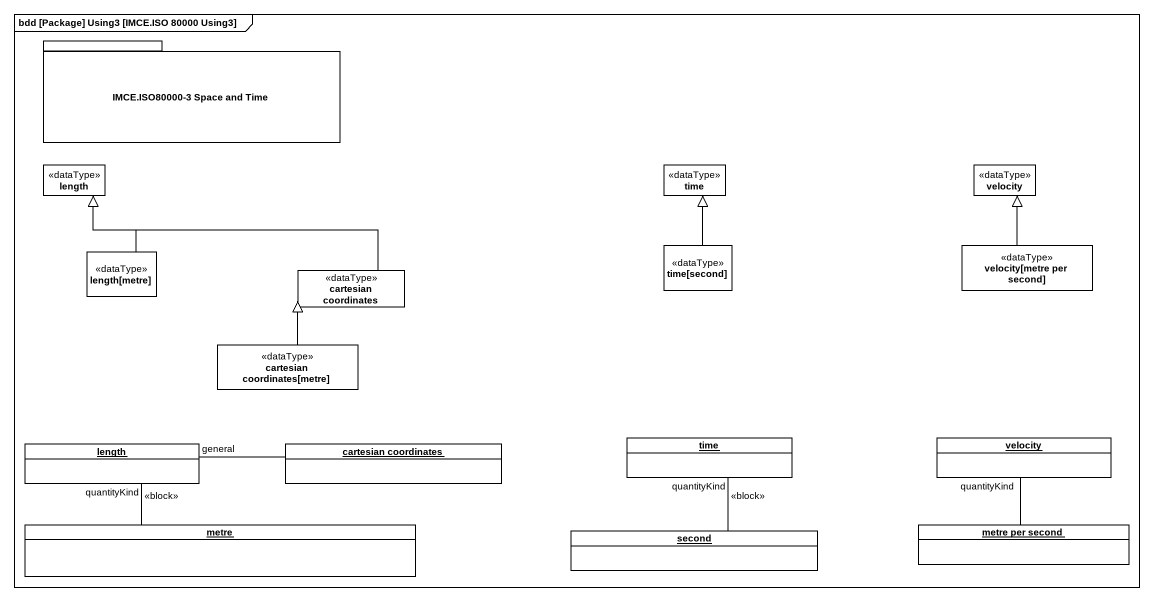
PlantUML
@startuml
mainframe bdd [Package] Using3 [IMCE.ISO 80000 Using3]
hide circle
hide empty members
package "IMCE.ISO80000-3 Space and Time" as IMCE_ISO80000_3_Space_and #FFFFFF {
}
class length <<dataType>> #FFFFFF
class time <<dataType>> #FFFFFF
class velocity <<dataType>> #FFFFFF
class "time[second]" as time_second <<dataType>> #FFFFFF
class "velocity[metre per second]" as velocity_metre_per_second <<dataType>> #FFFFFF
class "length[metre]" as length_metre <<dataType>> #FFFFFF
class "cartesian coordinates" as cartesian_coordinates <<dataType>> #FFFFFF
class "cartesian coordinates[metre]" as cartesian_coordinates_metre <<dataType>> #FFFFFF
object "length" as length_2 #FFFFFF
object "cartesian coordinates" as cartesian_coordinates_2 #FFFFFF
object "time" as time_2 #FFFFFF
object "velocity" as velocity_2 #FFFFFF
object metre #FFFFFF
object "metre per second" as metre_per_second #FFFFFF
object second #FFFFFF
time_second -up-|> time
velocity_metre_per_second -up-|> velocity
length_metre -up-|> length
cartesian_coordinates -left-|> length
cartesian_coordinates_metre -up-|> cartesian_coordinates
cartesian_coordinates_2 -left- length_2 : general
metre -up- length_2 : quantityKind\n<<block>>
metre_per_second -up- velocity_2 : quantityKind
second -up- time_2 : quantityKind\n<<block>>
@enduml
